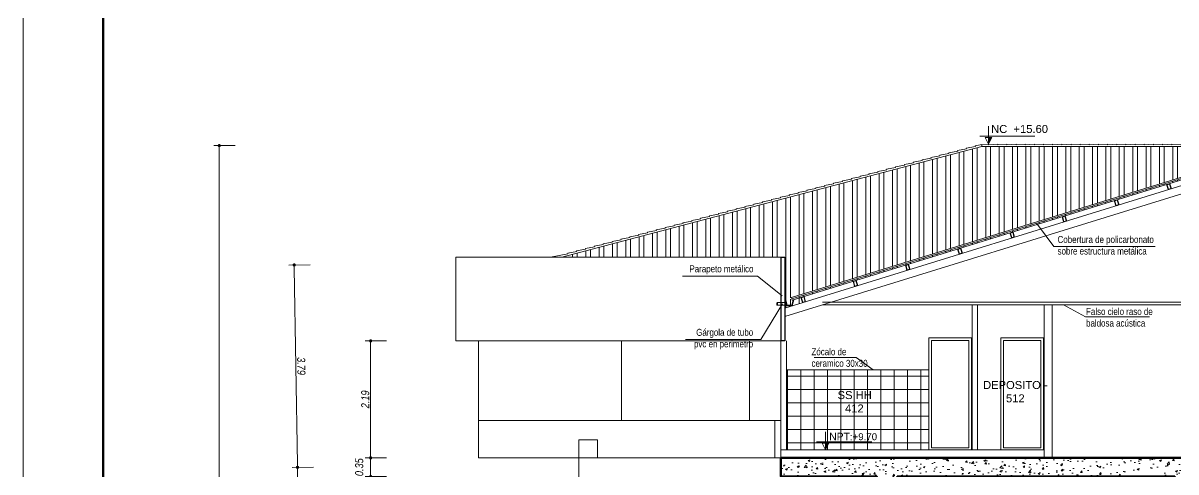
# Model space of a CAD drawing. Header units: inches. Extents: x 140 to 978, y -82 to 38.
# Drawn here: x 602.93 to 624.54, y -58.51 to -50.1 of the extents above; entities that cross this region are included whole.
import ezdxf

# ---------------------------------------------------------------- set-up
doc = ezdxf.new("R2010")
doc.units = ezdxf.units.IN
doc.header["$MEASUREMENT"] = 0
doc.linetypes.add('DASHED2', pattern=[0.375, 0.25, -0.125])
doc.layers.get('0').update_dxf_attribs({"lineweight": 0})
for name, color, linetype, lineweight in [('UNSAAC CUBIERTAS', 22, 'Continuous', 0), ('UNSAAC- CORREAS', 42, 'Continuous', 30), ('UNSAAC- ROTULO', 7, 'Continuous', 60), ('UNSAAC-CORTE ESTRUCTURA', 7, 'Continuous', 70), ('UNSAAC-COTA', 48, 'Continuous', 0), ('UNSAAC-FACHADA(2DO PLANO)', 7, 'Continuous', 30), ('UNSAAC-LINEA 0.00', 251, 'Continuous', 0), ('UNSAAC-LLAMADOS', 88, 'Continuous', 0), ('UNSAAC-MUEBLE', 254, 'Continuous', 0), ('UNSAAC-MURETE', 146, 'Continuous', 20), ('UNSAAC-PROYECCIONES', 38, 'DASHED2', 0), ('UNSAAC-TEXTOS', 250, 'Continuous', 0), ('UNSAAC-TEXTURAS', 250, 'Continuous', 0), ('UNSAAC-VARIOS', 30, 'Continuous', 0)]:
    doc.layers.add(name, color=color, linetype=linetype, lineweight=lineweight)
doc.styles.add('5mm', font='GOTHIC.TTF', dxfattribs={"height": 5})
doc.styles.add('narrow', font='')
doc.styles.get("Standard").update_dxf_attribs({"font": 'arial.ttf'})
doc.styles.get('narrow').set_extended_font_data('Arial Narrow', italic=True)
doc.dimstyles.new('1EN75', dxfattribs={"dimtxt": 0.15, "dimasz": 0.06, "dimexe": 0.1, "dimexo": 0.15, "dimgap": 0.025, "dimtad": 1, "dimzin": 1, "dimdsep": 46, "dimtxsty": 'narrow', "dimblk": 'DOT', "dimcen": 0.1, "dimclrd": 256, "dimclre": 256, "dimclrt": 256, "dimaunit": 1, "dimadec": 3, "dimazin": 0, "dimtfac": 1, "dimtmove": 2, "dimatfit": 3, "dimldrblk": 'ARCHTICK', "dimfxl": 0.3, "dimfxlon": 1, "dimtolj": 1, "dimtzin": 0, "dimlwd": 0, "dimlwe": 0, "dimarcsym": 0})

# ---------------------------------------------------------------- blocks, each defined once
blk = doc.blocks.new('A$C60F52226')
at = {"layer": 'UNSAAC-TEXTOS'}
h = blk.add_hatch(color=0, dxfattribs=at)
h.dxf.hatch_style = 1
h.paths.add_polyline_path([(0.062, 0.123), (0, 0.123), (0, 0)])
at = {"layer": 'UNSAAC-TEXTOS', "color": 0}
for p, q in [((0, 0), (0, 0.339)), ((-0.165, 0.148), (0.867, 0.148)), ((-0.062, 0.123), (0.062, 0.123))]:
    blk.add_line(p, q, dxfattribs=at)
blk.add_lwpolyline([(-0.062, 0.123), (0, 0), (0.062, 0.123)], dxfattribs=at)
blk = doc.blocks.new('_Dot')
at = {"color": 0, "linetype": 'ByBlock', "lineweight": -2}
blk.add_line((-0.5, 0), (-1, 0), dxfattribs=at)
at = {"color": 0, "linetype": 'ByBlock', "const_width": 0.5}
blk.add_lwpolyline([(-0.25, 0, 1), (0.25, 0, 1)], format="xyb", close=True, dxfattribs=at)
blk = doc.blocks.new('*D920')
at = {"layer": 'Defpoints', "color": 0, "ltscale": 2.5, "transparency": 16777216}
for p in [(609.444, -58.251), (617.134, -58.251), (618.934, -58.601)]:
    blk.add_point(p, dxfattribs=at)
at = {"layer": 'UNSAAC-COTA', "lineweight": 0, "ltscale": 2.5, "transparency": 16777216}
for p, q in [((609.744, -58.251), (609.344, -58.251)), ((609.444, -58.541), (609.444, -58.311)), ((609.744, -58.601), (609.344, -58.601))]:
    blk.add_line(p, q, dxfattribs=at)
at = {"layer": 'UNSAAC-COTA', "lineweight": 0, "ltscale": 2.5, "transparency": 16777216, "xscale": 0.06, "yscale": 0.06, "zscale": 0.06}
for p, rotation in [((609.444, -58.251), 90), ((609.444, -58.601), 270)]:
    blk.add_blockref('_Dot', p, dxfattribs=dict(at, rotation=rotation))
at = {"layer": 'UNSAAC-COTA', "ltscale": 2.5, "transparency": 16777216, "insert": (609.23, -58.426), "char_height": 0.15, "attachment_point": 5, "rotation": 90, "style": 'narrow'}
blk.add_mtext('\\A1;0.35', dxfattribs=at)
blk = doc.blocks.new('_ArchTick')
at = {"layer": 'UNSAAC-FACHADA(2DO PLANO)', "color": 0, "const_width": 0.15}
blk.add_lwpolyline([(-0.5, -0.5), (0.5, 0.5)], dxfattribs=at)
blk = doc.blocks.new('*D921')
at = {"layer": 'Defpoints', "color": 0, "ltscale": 2.5, "transparency": 16777216}
for p in [(609.444, -56.058), (617.141, -56.058), (617.134, -58.251)]:
    blk.add_point(p, dxfattribs=at)
at = {"layer": 'UNSAAC-COTA', "lineweight": 0, "ltscale": 2.5, "transparency": 16777216}
for p, q in [((609.744, -56.058), (609.344, -56.058)), ((609.444, -58.191), (609.444, -56.118)), ((609.744, -58.251), (609.344, -58.251))]:
    blk.add_line(p, q, dxfattribs=at)
at = {"layer": 'UNSAAC-COTA', "lineweight": 0, "ltscale": 2.5, "transparency": 16777216, "xscale": 0.06, "yscale": 0.06, "zscale": 0.06}
for p, rotation in [((609.444, -56.058), 90), ((609.444, -58.251), 270)]:
    blk.add_blockref('_Dot', p, dxfattribs=dict(at, rotation=rotation))
at = {"layer": 'UNSAAC-COTA', "ltscale": 2.5, "transparency": 16777216, "insert": (609.343, -57.154), "char_height": 0.15, "attachment_point": 5, "rotation": 90, "style": 'narrow'}
blk.add_mtext('\\A1;2.19', dxfattribs=at)
blk = doc.blocks.new('*D924')
at = {"layer": 'Defpoints', "color": 0, "ltscale": 2.5, "transparency": 16777216}
for p in [(618.934, -58.251), (608.073, -58.428), (619.119, -61.397)]:
    blk.add_point(p, dxfattribs=at)
at = {"layer": 'UNSAAC-COTA', "lineweight": 0, "ltscale": 2.5, "transparency": 16777216}
for p, q in [((608.373, -58.423), (607.973, -58.43)), ((608.123, -61.516), (608.074, -58.488)), ((608.424, -61.571), (608.024, -61.578))]:
    blk.add_line(p, q, dxfattribs=at)
at = {"layer": 'UNSAAC-COTA', "lineweight": 0, "ltscale": 2.5, "transparency": 16777216, "xscale": 0.06, "yscale": 0.06, "zscale": 0.06}
for p, rotation in [((608.073, -58.428), 90.93408755450304), ((608.124, -61.576), 270.934087554503)]:
    blk.add_blockref('_Dot', p, dxfattribs=dict(at, rotation=rotation))
at = {"layer": 'UNSAAC-COTA', "ltscale": 2.5, "transparency": 16777216, "insert": (608.2, -60.001), "char_height": 0.15, "attachment_point": 5, "rotation": 270.9341, "style": 'narrow'}
blk.add_mtext('\\A1;3.15', dxfattribs=at)
blk = doc.blocks.new('*D925')
at = {"layer": 'Defpoints', "color": 0, "ltscale": 2.5, "transparency": 16777216}
for p in [(608.011, -54.635), (617.141, -54.486), (618.934, -58.251)]:
    blk.add_point(p, dxfattribs=at)
at = {"layer": 'UNSAAC-COTA', "lineweight": 0, "ltscale": 2.5, "transparency": 16777216}
for p, q in [((608.311, -54.63), (607.911, -54.636)), ((608.072, -58.368), (608.012, -54.695)), ((608.373, -58.423), (607.973, -58.43))]:
    blk.add_line(p, q, dxfattribs=at)
at = {"layer": 'UNSAAC-COTA', "lineweight": 0, "ltscale": 2.5, "transparency": 16777216, "xscale": 0.06, "yscale": 0.06, "zscale": 0.06}
for p, rotation in [((608.011, -54.635), 90.93408755450304), ((608.073, -58.428), 270.934087554503)]:
    blk.add_blockref('_Dot', p, dxfattribs=dict(at, rotation=rotation))
at = {"layer": 'UNSAAC-COTA', "ltscale": 2.5, "transparency": 16777216, "insert": (608.143, -56.53), "char_height": 0.15, "attachment_point": 5, "rotation": 270.9341, "style": 'narrow'}
blk.add_mtext('\\A1;3.79', dxfattribs=at)
blk = doc.blocks.new('*D926')
at = {"layer": 'Defpoints', "color": 0, "ltscale": 2.5, "transparency": 16777216}
for p in [(606.607, -52.398), (620.898, -52.398), (618.969, -68.001)]:
    blk.add_point(p, dxfattribs=at)
at = {"layer": 'UNSAAC-COTA', "lineweight": 0, "ltscale": 2.5, "transparency": 16777216}
for p, q in [((606.907, -52.398), (606.507, -52.398)), ((606.607, -67.941), (606.607, -52.458)), ((606.907, -68.001), (606.507, -68.001))]:
    blk.add_line(p, q, dxfattribs=at)
at = {"layer": 'UNSAAC-COTA', "lineweight": 0, "ltscale": 2.5, "transparency": 16777216, "xscale": 0.06, "yscale": 0.06, "zscale": 0.06}
for p, rotation in [((606.607, -52.398), 90), ((606.607, -68.001), 270)]:
    blk.add_blockref('_Dot', p, dxfattribs=dict(at, rotation=rotation))
at = {"layer": 'UNSAAC-COTA', "ltscale": 2.5, "transparency": 16777216, "insert": (606.506, -60.2), "char_height": 0.15, "attachment_point": 5, "rotation": 90, "style": 'narrow'}
blk.add_mtext('\\A1;15.60', dxfattribs=at)

msp = doc.modelspace()

# ---------------------------------------------------------------- hatches: boundary and pattern name
at = {"layer": 'UNSAAC CUBIERTAS', "ltscale": 2.5}
h = msp.add_hatch(dxfattribs=at)
h.set_pattern_fill('STEEL', color=256, scale=2, angle=405, style=0)
h.set_pattern_definition([(90, (-716.93502, -25.6254), (-0.25, 7e-17), []), (90, (-717.0234, -25.537), (-0.25, 7e-17), [])])
h.paths.add_polyline_path([(625.383, -52.787), (617.301, -55.283), (617.292, -55.259), (625.375, -52.763)], flags=16)
h.paths.add_polyline_path([(617.521, -54.811), (618.588, -54.811)], flags=16)
h.paths.add_polyline_path([(630.692, -53.863), (631.833, -53.863), (631.833, -53.629), (630.692, -53.629)], flags=16)
h.paths.add_polyline_path([(625.198, -52.87), (625.198, -53.988), (633.718, -53.988), (636.183, -55.07), (636.158, -55.125), (636.182, -55.208), (636.267, -55.208), (636.299, -55.081), (636.336, -55.081), (636.336, -55.106), (636.336, -55.381), (636.311, -55.381), (636.136, -55.381), (636.111, -55.381), (636.016, -55.381), (636.016, -58.043), (638.577, -57.047), (641.266, -58.093), (641.266, -55.381), (644.79, -53.315), (643.79, -53.052), (643.809, -52.978), (641.668, -52.415), (620.898, -52.415), (613.026, -54.486), (617.141, -54.486), (617.206, -54.486), (617.206, -55.443), (617.543, -55.339), (617.513, -55.243)])
at = {"layer": 'UNSAAC-TEXTURAS'}
h = msp.add_hatch(dxfattribs=at)
h.set_pattern_fill('ANSI37', color=256, scale=2, angle=45)
h.set_pattern_definition([(90, (-46.99517, 1.53233), (-0.25, 6e-17), []), (180, (-46.99517, 1.53233), (-6e-17, -0.25), [])])
h.paths.add_polyline_path([(619.908, -56.601), (617.236, -56.601), (617.236, -58.101), (619.908, -58.101)])
h.paths.add_polyline_path([(618.03, -57.978), (617.968, -58.101), (617.905, -57.978)], flags=16)
h.paths.add_polyline_path([(620.138, -57.576), (620.266, -57.405)])
h.paths.add_polyline_path([(617.992, -57.993), (618.954, -57.993)], flags=16)
at = {"layer": 'UNSAAC-TEXTURAS', "ltscale": 2.5}
h = msp.add_hatch(dxfattribs=at)
h.set_pattern_fill('AR-CONC', color=256, scale=0.05)
h.set_pattern_definition([(50, (-76.37277, 1.53233), (0.35863009, -0.03137607), [0.0375, -0.4125]), (355, (-76.37277, 1.53233), (-0.06937567, 0.37609607), [0.03, -0.33]), (100.451444, (-76.3429, 1.52972), (0.28925442, 0.34472), [0.0318701, -0.35057106]), (46.1842, (-76.37277, 1.63233), (0.53362067, -0.08275964), [0.05625, -0.61875]), (96.635635, (-76.3283, 1.62544), (0.46733097, 0.4870593), [0.04780517, -0.5258569]), (351.18416, (-76.3728, 1.63233), (0.46733097, 0.4870593), [0.045, -0.495]), (21, (-76.32277, 1.60733), (0.29845353, -0.20130945), [0.0375, -0.4125]), (326, (-76.32277, 1.60733), (0.12165767, 0.36257502), [0.03, -0.33]), (71.451445, (-76.2979, 1.59056), (0.42011119, 0.16126558), [0.0318701, -0.35057106]), (37.5, (-76.37277, 1.53233), (0.006079928, 0.166446927), [0, -0.326, 0, -0.335, 0, -0.33125]), (7.5, (-76.37277, 1.53233), (0.13153477, 0.197205856), [0, -0.191, 0, -0.3185, 0, -0.12625]), (327.5, (-76.48427, 1.53233), (0.266911218, -0.011277436), [0, -0.125, 0, -0.39, 0, -0.5175]), (317.5, (-76.53427, 1.53233), (0.291593085, 0.05005249), [0, -0.1625, 0, -0.259, 0, -0.3675])])
h.paths.add_polyline_path([(624.894, -58.251), (618.934, -58.251), (617.134, -58.251), (617.134, -58.601), (618.934, -58.601), (618.934, -59.151), (619.314, -59.151), (619.314, -58.601), (624.514, -58.601), (624.514, -59.151), (624.894, -59.151)])

# ---------------------------------------------------------------- linework, layer by layer
at = {"layer": 'UNSAAC CUBIERTAS'}
for points in [[(612.815, -54.486), (613.141, -54.424), (613.138, -54.412), (613.307, -54.38), (613.304, -54.369), (613.473, -54.337), (613.47, -54.325), (613.639, -54.293), (613.636, -54.281), (613.805, -54.249), (613.802, -54.238), (613.971, -54.206), (613.968, -54.194), (614.137, -54.162), (614.134, -54.15), (614.303, -54.118), (614.3, -54.107), (614.469, -54.075), (614.466, -54.063), (614.635, -54.031), (614.632, -54.019), (614.801, -53.987), (614.798, -53.975), (614.967, -53.943), (614.964, -53.932), (615.133, -53.899), (615.13, -53.888), (615.299, -53.856), (615.296, -53.844), (615.465, -53.812), (615.462, -53.8), (615.632, -53.768), (615.628, -53.757), (615.798, -53.725), (615.795, -53.713), (615.964, -53.681), (615.961, -53.669), (616.13, -53.637), (616.127, -53.626), (616.296, -53.594), (616.293, -53.582), (616.462, -53.55), (616.459, -53.538), (616.628, -53.506), (616.625, -53.495), (616.794, -53.463), (616.791, -53.451), (616.96, -53.419), (616.957, -53.407), (617.126, -53.375), (617.123, -53.364), (617.292, -53.331), (617.289, -53.32), (617.458, -53.288), (617.455, -53.276), (617.624, -53.244), (617.621, -53.233), (617.79, -53.2), (617.787, -53.189), (617.956, -53.157), (617.953, -53.145), (618.122, -53.113), (618.119, -53.102), (618.288, -53.069), (618.285, -53.058), (618.454, -53.026), (618.451, -53.014), (618.62, -52.982), (618.617, -52.97), (618.786, -52.938), (618.783, -52.926), (618.952, -52.894), (618.949, -52.883), (619.118, -52.851), (619.115, -52.839), (619.284, -52.807), (619.281, -52.795), (619.45, -52.763), (619.447, -52.752), (619.616, -52.719), (619.613, -52.708), (619.782, -52.676), (619.779, -52.664), (619.948, -52.632), (619.945, -52.621), (620.114, -52.588), (620.111, -52.577), (620.281, -52.545), (620.278, -52.533), (620.447, -52.501), (620.443, -52.489), (620.613, -52.457), (620.609, -52.445), (620.779, -52.413), (620.775, -52.402), (620.898, -52.378)], [(620.898, -52.415), (613.026, -54.486)], [(620.898, -52.415), (620.898, -52.375), (621.025, -52.384), (621.025, -52.372), (621.197, -52.384), (621.197, -52.372), (621.369, -52.384), (621.369, -52.372), (621.54, -52.384), (621.54, -52.372), (621.712, -52.384), (621.712, -52.372), (621.884, -52.384), (621.884, -52.372), (622.056, -52.384), (622.056, -52.372), (622.227, -52.384), (622.227, -52.372), (622.399, -52.384), (622.399, -52.372), (622.571, -52.384), (622.571, -52.372), (622.742, -52.384), (622.742, -52.372), (622.914, -52.384), (622.914, -52.372), (623.086, -52.384), (623.086, -52.372), (623.257, -52.384), (623.257, -52.372), (623.429, -52.384), (623.429, -52.372), (623.601, -52.384), (623.601, -52.372), (623.772, -52.384), (623.772, -52.372), (623.944, -52.384), (623.944, -52.372), (624.116, -52.384), (624.116, -52.372), (624.288, -52.384), (624.288, -52.372), (624.459, -52.384), (624.459, -52.372), (624.631, -52.384)], [(641.668, -52.415), (620.898, -52.415)]]:
    msp.add_lwpolyline(points, dxfattribs=at)
at = {"layer": 'UNSAAC- CORREAS', "ltscale": 2.5}
for points in [[(624.369, -53.126), (624.416, -53.112), (624.446, -53.207), (624.398, -53.222)], [(623.389, -53.429), (623.437, -53.414), (623.466, -53.51), (623.419, -53.524)], [(622.41, -53.731), (622.458, -53.716), (622.487, -53.812), (622.439, -53.827)], [(621.43, -54.034), (621.478, -54.019), (621.508, -54.114), (621.46, -54.129)], [(620.451, -54.336), (620.499, -54.321), (620.528, -54.417), (620.481, -54.432)], [(617.141, -54.486), (617.206, -54.486), (617.206, -56.058), (617.141, -56.058)], [(619.472, -54.639), (619.519, -54.624), (619.549, -54.719), (619.501, -54.734)], [(618.492, -54.941), (618.54, -54.926), (618.57, -55.022), (618.522, -55.037)], [(617.513, -55.243), (617.561, -55.229), (617.59, -55.324), (617.543, -55.339)]]:
    msp.add_lwpolyline(points, close=True, dxfattribs=at)
at = {"layer": 'UNSAAC- ROTULO', "color": 5, "lineweight": 0, "flags": 128}
msp.add_lwpolyline([(602.929, -27.226), (667.429, -27.226), (667.429, -72.976), (602.929, -72.976)], close=True, dxfattribs=at)
at = {"layer": 'UNSAAC- ROTULO', "lineweight": 70, "flags": 128}
msp.add_lwpolyline([(604.429, -28.276), (665.929, -28.276), (665.929, -71.026), (604.429, -71.026)], close=True, dxfattribs=at)
at = {"layer": 'UNSAAC-CORTE ESTRUCTURA'}
msp.add_lwpolyline([(624.894, -58.251), (624.894, -59.151), (624.514, -59.151), (624.514, -58.601), (619.314, -58.601), (619.314, -59.151), (618.934, -59.151), (618.934, -58.601), (617.134, -58.601), (617.134, -58.251), (618.934, -58.251), (618.934, -58.251), (618.934, -58.251), (618.934, -58.251), (618.934, -58.251), (618.934, -58.251)], close=True, dxfattribs=at)
at = {"layer": 'UNSAAC-COTA', "ltscale": 2.5}
for points in [[(617.064, -55.34), (617.244, -55.34)], [(617.064, -55.39), (617.304, -55.39)]]:
    msp.add_lwpolyline(points, dxfattribs=at)
for centre, radius, start, end in [((617.076, -55.378), 0.0173, 133.7008, 226.2992), ((617.054, -55.353), 0.0162, 309.2954, 50.7046)]:
    msp.add_arc(centre, radius, start, end, dxfattribs=at)
at = {"layer": 'UNSAAC-LINEA 0.00', "ltscale": 2.5}
for p, q in [((625.198, -52.975), (617.206, -55.443)), ((625.198, -53.132), (617.206, -55.6)), ((611.042, -54.486), (617.141, -54.486)), ((611.042, -54.486), (611.042, -56.058)), ((625.198, -55.331), (617.914, -55.331)), ((625.198, -55.381), (617.914, -55.381)), ((617.141, -55.62), (617.138, -55.621)), ((611.042, -56.058), (617.141, -56.058))]:
    msp.add_line(p, q, dxfattribs=at)
msp.add_lwpolyline([(617.376, -55.286), (617.366, -55.286), (617.336, -55.39), (617.251, -55.39), (617.219, -55.263), (617.209, -55.263), (617.244, -55.399), (617.344, -55.399)], close=True, dxfattribs=at)
at = {"layer": 'UNSAAC-LLAMADOS'}
for points in [[(624.146, -54.287), (622.248, -54.287), (621.926, -53.854)], [(615.286, -54.844), (616.693, -54.844), (617.155, -55.213)], [(615.348, -56.035), (616.755, -56.035), (617.161, -55.364)], [(622.431, -55.381), (622.84, -55.609), (624.043, -55.609)], [(617.76, -56.369), (618.546, -56.369), (618.863, -56.601)]]:
    msp.add_lwpolyline(points, dxfattribs=at)
at = {"layer": 'UNSAAC-MUEBLE'}
for p, q in [((611.466, -58.251), (611.466, -56.058)), ((614.147, -57.551), (614.147, -56.058)), ((616.546, -57.551), (616.546, -56.058)), ((617.021, -57.551), (617.134, -57.551)), ((617.134, -58.101), (622.066, -58.101)), ((613.344, -58.251), (611.466, -58.251)), ((613.344, -58.251), (613.344, -64.551)), ((613.344, -58.251), (618.934, -58.251))]:
    msp.add_line(p, q, dxfattribs=at)
for points in [[(619.908, -56.001), (620.708, -56.001), (620.708, -58.101), (619.908, -58.101)], [(619.957, -56.053), (620.658, -56.053), (620.658, -58.064), (619.957, -58.064)], [(621.258, -56.001), (622.058, -56.001), (622.058, -58.101), (621.258, -58.101)], [(621.307, -56.053), (622.008, -56.053), (622.008, -58.064), (621.307, -58.064)], [(613.344, -57.914), (613.694, -57.914), (613.694, -58.251), (613.344, -58.251)]]:
    msp.add_lwpolyline(points, close=True, dxfattribs=at)
msp.add_lwpolyline([(617.021, -58.251), (617.021, -57.551), (611.466, -57.551)], dxfattribs=at)
at = {"layer": 'UNSAAC-MURETE'}
for p, q in [((617.33, -55.248), (625.375, -52.763)), ((617.338, -55.271), (625.383, -52.787)), ((617.345, -55.295), (625.39, -52.811)), ((617.33, -55.248), (617.345, -55.295))]:
    msp.add_line(p, q, dxfattribs=at)
at = {"layer": 'UNSAAC-PROYECCIONES', "ltscale": 0.25}
for centre, radius, start, end in [((617.075, -55.353), 0.0162, 129.2954, 230.7046), ((617.053, -55.378), 0.0173, 313.7008, 46.2992)]:
    msp.add_arc(centre, radius, start, end, dxfattribs=at)
at = {"layer": 'UNSAAC-TEXTURAS'}
msp.add_line((619.908, -56.601), (617.236, -56.601), dxfattribs=at)
at = {"layer": 'UNSAAC-VARIOS'}
for p, q in [((620.716, -58.101), (620.716, -55.381)), ((620.716, -58.101), (620.716, -55.381)), ((620.821, -58.101), (620.821, -55.381)), ((622.066, -58.251), (622.066, -55.381)), ((622.216, -58.251), (622.216, -55.381)), ((617.134, -58.251), (617.134, -56.058)), ((617.236, -58.101), (617.236, -56.058))]:
    msp.add_line(p, q, dxfattribs=at)

# ---------------------------------------------------------------- block references
at = {"layer": 'UNSAAC-TEXTOS'}
for p in [(621.025, -52.37), (617.968, -58.101)]:
    msp.add_blockref('A$C60F52226', p, dxfattribs=at)

# ---------------------------------------------------------------- texts
at = {"layer": 'UNSAAC-LLAMADOS', "char_height": 0.13, "style": 'narrow'}
for s, insert, width, attachment_point in [('{\\fArial Narrow|b0|i0|c0|p34;Cobertura de policarbonato sobre estructura metálica}', (622.319, -54.093), 2.19448, 1), ('{\\fArial Narrow|b0|i0|c0|p34;Parapeto metálico}', (615.419, -54.642), 2.19448, 1), ('{\\fArial Narrow|b0|i0|c0|p34;Falso cielo raso de baldosa acústica}', (622.853, -55.443), 1.33546, 1), ('{\\fArial Narrow|b0|i0|c0|p34;Gárgola de tubo pvc en perimetro}', (616.614, -55.833), 1.23026, 3), ('\\A1;{\\fArial Narrow|b0|i0|c0|p34;Zócalo de ceramico 30x30}', (617.707, -56.197), 1.2192, 1)]:
    msp.add_mtext(s, dxfattribs=dict(at, insert=insert, width=width, attachment_point=attachment_point))
at = {"layer": 'UNSAAC-TEXTOS', "insert": (621.074, -52.011), "char_height": 0.15, "width": 1.06387, "attachment_point": 1, "style": '5mm'}
msp.add_mtext('{\\fArial|b0|i0|c0|p34;NC  +15.60}', dxfattribs=at)
at = {"layer": 'UNSAAC-TEXTOS', "attachment_point": 1}
for s, insert, char_height, width in [('\\pi0.54318;DEPOSITO - \\P\\pi0.9723;512 ', (620.38, -56.81), 0.15, 2.27449), ('\\pi0.83018;SS HH \\P\\pi0.96929;412', (617.366, -56.999), 0.15, 2.27449), ('{\\H1.0667x;NPT\\fArial|b0|i0|c204|p34;\\H0.9375x;:\\fArial|b0|i0|c0|p34;+9.70}', (618.039, -57.781), 0.13, 1.05723)]:
    msp.add_mtext(s, dxfattribs=dict(at, insert=insert, char_height=char_height, width=width))

# ---------------------------------------------------------------- dimensions: what is measured, and where the dimension line sits
at = {"layer": 'UNSAAC-COTA', "ltscale": 2.5}
for base, p1, p2, angle, picture, middle in [((606.607, -52.398), (618.969, -68.001), (620.898, -52.398), 90, '*D926', (606.506, -60.2)), ((608.011, -54.635), (618.934, -58.251), (617.141, -54.486), 270.9341, '*D925', (608.143, -56.53)), ((609.444, -56.058), (617.134, -58.251), (617.141, -56.058), 270, '*D921', (609.343, -57.154)), ((608.073, -58.428), (619.119, -61.397), (618.934, -58.251), 270.9341, '*D924', (608.2, -60.001)), ((609.444, -58.251), (618.934, -58.601), (617.134, -58.251), 270, '*D920', (609.23, -58.426))]:
    dim = msp.add_linear_dim(base=base, p1=p1, p2=p2, angle=angle, dimstyle='1EN75', dxfattribs=at)
    dim.commit()
    dim.dimension.update_dxf_attribs({"geometry": picture, "text_midpoint": middle})

doc.saveas('drawing.dxf')
